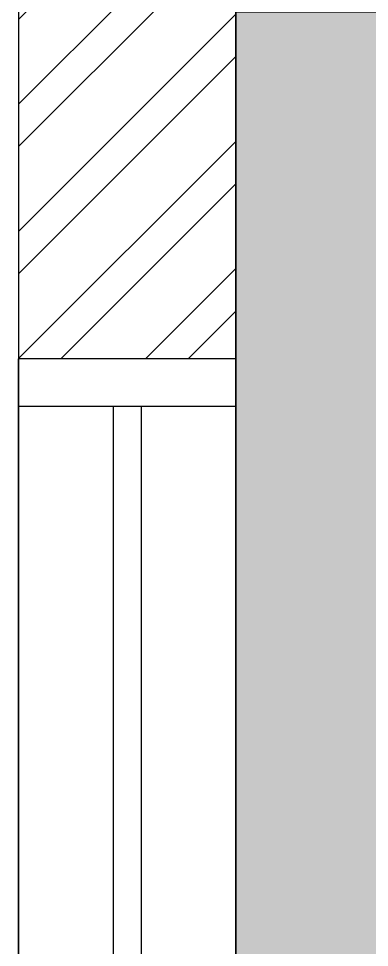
# Model space of a CAD drawing. Header units: millimetres. Extents: x -620 to 15825, y -3130 to 13425.
# Drawn here: x 8230 to 8602, y 6954 to 7938 of the extents above; entities that cross this region are included whole.
import ezdxf

# ---------------------------------------------------------------- set-up
doc = ezdxf.new("R2010")
doc.units = ezdxf.units.MM
doc.header["$LTSCALE"] = 150
doc.set_wipeout_variables(frame=1)
for name, color, linetype in [('ad-Elevation 10', 8, 'Continuous'), ('ad-Wall', 240, 'Continuous'), ('ad-Wall hatch', 8, 'Continuous')]:
    doc.layers.add(name, color=color, linetype=linetype)
doc.layers.add('ad-Verandah', color=7, linetype='Continuous', true_color=0xa57c52)

# ---------------------------------------------------------------- blocks, each defined once
blk = doc.blocks.new('zw$FE9C')
at = {"transparency": 33554559}
h = blk.add_hatch(color=256, dxfattribs=at)
h.dxf.hatch_style = 1
h.set_gradient(color1=(153, 204, 0), color2=(63, 127, 0), tint=1, name='INVSPHERICAL')
h.paths.add_polyline_path([(8460, 4510), (12805, 4510), (12805, 7945), (8460, 7945)])
h = blk.add_hatch(dxfattribs=at)
h.set_pattern_fill('GRASS', color=74)
h.set_pattern_definition([(90, (-1087975.541, 674585.024), (-17.96051224, 17.96051224), [4.7625, -31.1585245]), (45, (-1087975.54, 674585.024), (-17.96051224, 17.96051224), [4.7625, -20.6375]), (135, (-1087975.54, 674585.024), (-17.96051224, -17.96051224), [4.7625, -20.6375])])
h.paths.add_polyline_path([(8460, 4510), (12805, 4510), (12805, 7945), (8460, 7945)])
at = {"layer": 'ad-Elevation 10'}
blk.add_lwpolyline([(8460, 4510), (12805, 4510), (12805, 7945), (8460, 7945)], close=True, dxfattribs=at)
blk = doc.blocks.new('zw$7F57')
blk.add_wipeout([(230, 1350), (230, -1350), (0, -1350), (0, 1350)]).dxf.layer = 'ad-Elevation 10'
at = {"layer": 'ad-Elevation 10'}
blk.add_lwpolyline([(0, 1300), (230, 1300), (230, 1350), (0, 1350)], close=True, dxfattribs=at)
for points in [[(0, -1350), (0, 1350)], [(230, -1350), (230, 1350)], [(100, 1300), (100, -1300)], [(130, 1300), (130, -1300)]]:
    blk.add_lwpolyline(points, dxfattribs=at)
blk = doc.blocks.new('zw$6EBD')
at = {"layer": 'ad-Wall hatch', "transparency": 33554610}
h = blk.add_hatch(dxfattribs=at)
h.set_pattern_fill('ANSI32', color=256, scale=10)
h.set_pattern_definition([(45, (-1721203.37, 634249.32), (-67.351921, 67.351921), []), (45, (-1721158.47, 634249.32), (-67.351921, 67.351921), [])])
h.paths.add_polyline_path([(10375, 4510), (8460, 4510), (8460, 7945), (10375, 7945), (10375, 8405), (10145, 8405), (10145, 8175), (8230, 8175), (8230, 4280), (10145, 4280), (10145, 230), (8255, 230), (8255, 0), (10375, 0)])
at = {"rotation": 359.9999999999999}
blk.add_blockref('zw$7F57', (8230, 6227.5), dxfattribs=at)
at = {"layer": 'ad-Wall'}
blk.add_lwpolyline([(10375, 4510), (8460, 4510), (8460, 7945), (10375, 7945), (10375, 8405), (10145, 8405), (10145, 8175), (8230, 8175), (8230, 4280), (10145, 4280), (10145, 230), (8255, 230), (8255, 0), (10375, 0)], close=True, dxfattribs=at)

msp = doc.modelspace()

# ---------------------------------------------------------------- block references
at = {"layer": 'ad-Verandah'}
msp.add_blockref('zw$FE9C', (0, 0), dxfattribs=at)

# ---------------------------------------------------------------- next in the draw order: block references
msp.add_blockref('zw$6EBD', (0, 0))

doc.saveas('drawing.dxf')
